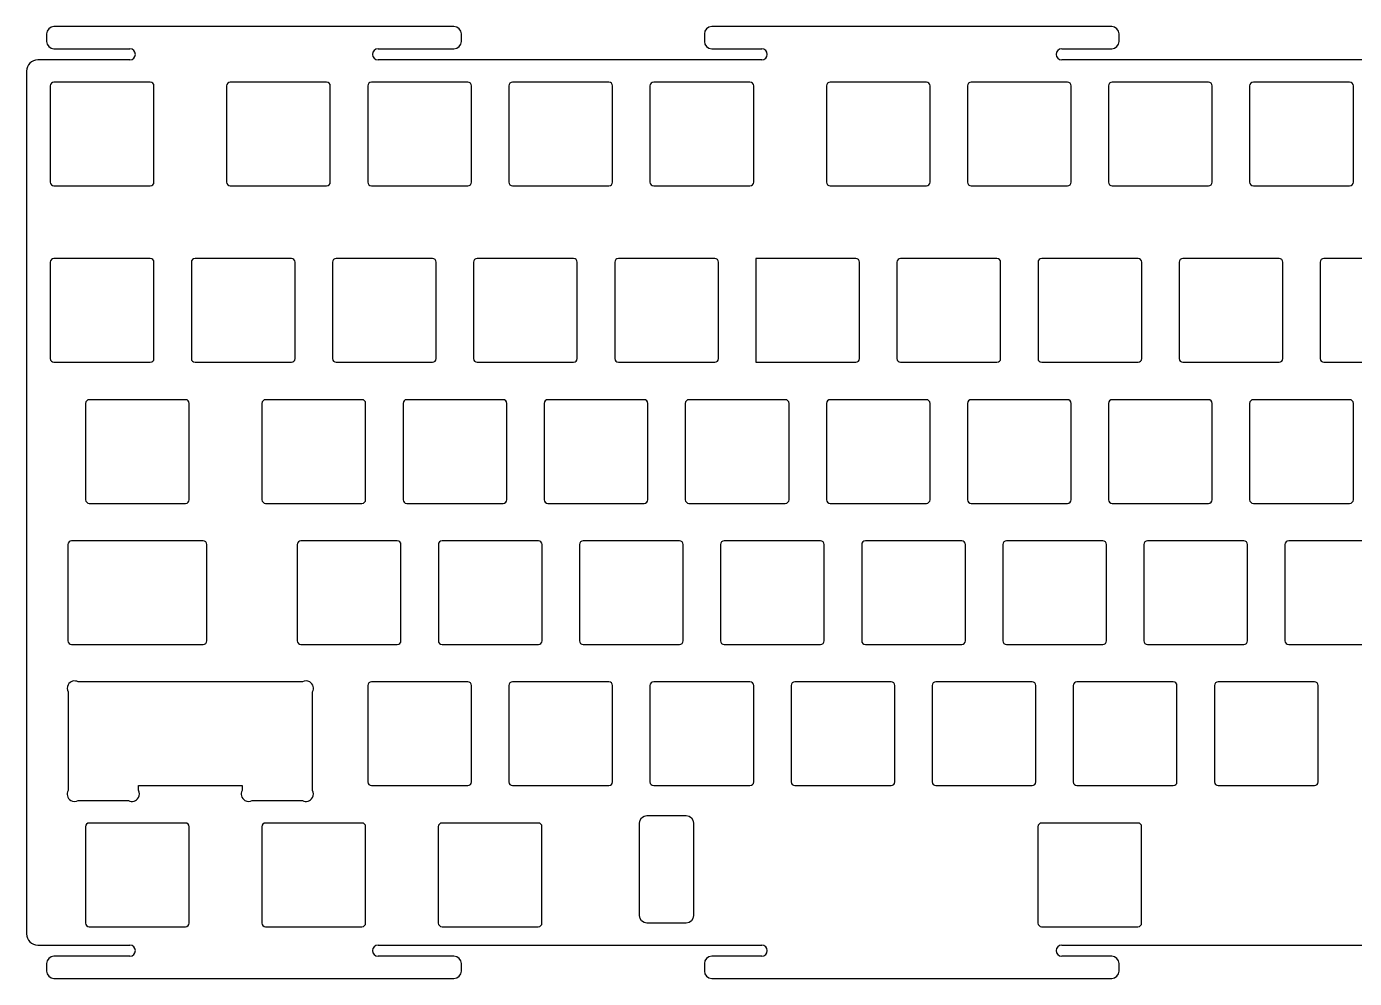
# Model space of a CAD drawing. Extents: x 785 to 1135, y 476 to 605.
# Drawn here: x 785.5 to 964.8, y 476.2 to 604.8 of the extents above; entities that cross this region are included whole.
import ezdxf

# ---------------------------------------------------------------- set-up
doc = ezdxf.new("R2010")
doc.units = 0
doc.header["$MEASUREMENT"] = 0
doc.layers.get('0').update_dxf_attribs({"lineweight": 0})

msp = doc.modelspace()

# ---------------------------------------------------------------- linework, layer by layer
at = {"color": 7, "lineweight": 25, "true_color": 0xffffff}
for p, q in [((843.19, 604.75), (789.19, 604.75)), ((932, 604.75), (878, 604.75)), ((788.19, 603.75), (788.19, 602.75)), ((844.19, 602.75), (844.19, 603.75)), ((877, 603.75), (877, 602.75)), ((933, 602.75), (933, 603.75)), ((789.19, 601.75), (799.44, 601.75)), ((832.94, 601.75), (843.19, 601.75)), ((878, 601.75), (884.75, 601.75)), ((925.25, 601.75), (932, 601.75)), ((799.44, 600.25), (786.99, 600.25)), ((884.75, 600.25), (832.94, 600.25)), ((994.75, 600.25), (925.25, 600.25)), ((785.49, 598.75), (785.49, 482.25)), ((786.99, 480.75), (799.44, 480.75)), ((832.94, 480.75), (884.75, 480.75)), ((925.25, 480.75), (994.75, 480.75)), ((799.44, 479.25), (789.19, 479.25)), ((843.19, 479.25), (832.94, 479.25)), ((884.75, 479.25), (878, 479.25)), ((932, 479.25), (925.25, 479.25)), ((788.19, 478.25), (788.19, 477.25)), ((844.19, 477.25), (844.19, 478.25)), ((877, 478.25), (877, 477.25)), ((933, 477.25), (933, 478.25)), ((789.19, 476.25), (843.19, 476.25)), ((878, 476.25), (932, 476.25))]:
    msp.add_line(p, q, dxfattribs=at)
for points in [[(789.19, 604.75), (788.64, 604.75), (788.19, 604.3), (788.19, 603.75)], [(844.19, 603.75), (844.19, 604.3), (843.74, 604.75), (843.19, 604.75)], [(878, 604.75), (877.45, 604.75), (877, 604.3), (877, 603.75)], [(933, 603.75), (933, 604.3), (932.55, 604.75), (932, 604.75)], [(788.19, 602.75), (788.19, 602.2), (788.64, 601.75), (789.19, 601.75)], [(843.19, 601.75), (843.74, 601.75), (844.19, 602.2), (844.19, 602.75)], [(877, 602.75), (877, 602.2), (877.45, 601.75), (878, 601.75)], [(932, 601.75), (932.55, 601.75), (933, 602.2), (933, 602.75)], [(786.99, 600.25), (786.16, 600.25), (785.49, 599.58), (785.49, 598.75)], [(785.49, 482.25), (785.49, 481.42), (786.16, 480.75), (786.99, 480.75)], [(789.19, 479.25), (788.64, 479.25), (788.19, 478.8), (788.19, 478.25)], [(844.19, 478.25), (844.19, 478.8), (843.74, 479.25), (843.19, 479.25)], [(878, 479.25), (877.45, 479.25), (877, 478.8), (877, 478.25)], [(933, 478.25), (933, 478.8), (932.55, 479.25), (932, 479.25)], [(788.19, 477.25), (788.19, 476.7), (788.64, 476.25), (789.19, 476.25)], [(843.19, 476.25), (843.74, 476.25), (844.19, 476.7), (844.19, 477.25)], [(877, 477.25), (877, 476.7), (877.45, 476.25), (878, 476.25)], [(932, 476.25), (932.55, 476.25), (933, 476.7), (933, 477.25)]]:
    msp.add_open_spline(points, degree=3, dxfattribs=at)
for points, knots in [([(799.44, 600.25), (799.85, 600.25), (800.19, 600.59), (800.19, 601), (800.19, 601.41), (799.85, 601.75), (799.44, 601.75)], [0, 0, 0, 0, 1, 1, 1, 2, 2, 2, 2]), ([(832.94, 601.75), (832.53, 601.75), (832.19, 601.41), (832.19, 601), (832.19, 600.59), (832.53, 600.25), (832.94, 600.25)], [0, 0, 0, 0, 1, 1, 1, 2, 2, 2, 2]), ([(884.75, 600.25), (885.16, 600.25), (885.5, 600.59), (885.5, 601), (885.5, 601.41), (885.16, 601.75), (884.75, 601.75)], [0, 0, 0, 0, 1, 1, 1, 2, 2, 2, 2]), ([(925.25, 601.75), (924.84, 601.75), (924.5, 601.41), (924.5, 601), (924.5, 600.59), (924.84, 600.25), (925.25, 600.25)], [0, 0, 0, 0, 1, 1, 1, 2, 2, 2, 2]), ([(788.69, 596.75), (788.69, 597.03), (788.91, 597.25), (789.19, 597.25), (789.19, 597.25), (802.19, 597.25), (802.19, 597.25), (802.47, 597.25), (802.69, 597.03), (802.69, 596.75), (802.69, 596.75), (802.69, 583.75), (802.69, 583.75), (802.69, 583.47), (802.47, 583.25), (802.19, 583.25), (802.19, 583.25), (789.19, 583.25), (789.19, 583.25), (788.91, 583.25), (788.69, 583.47), (788.69, 583.75), (788.69, 583.75), (788.69, 596.75), (788.69, 596.75)], [0, 0, 0, 0, 1, 1, 1, 2, 2, 2, 3, 3, 3, 4, 4, 4, 5, 5, 5, 6, 6, 6, 7, 7, 7, 8, 8, 8, 8]), ([(826, 583.25), (826, 583.25), (813, 583.25), (813, 583.25), (812.73, 583.25), (812.5, 583.47), (812.5, 583.75), (812.5, 583.75), (812.5, 596.75), (812.5, 596.75), (812.5, 597.03), (812.73, 597.25), (813, 597.25), (813, 597.25), (826, 597.25), (826, 597.25), (826.28, 597.25), (826.5, 597.03), (826.5, 596.75), (826.5, 596.75), (826.5, 583.75), (826.5, 583.75), (826.5, 583.47), (826.28, 583.25), (826, 583.25)], [0, 0, 0, 0, 1, 1, 1, 2, 2, 2, 3, 3, 3, 4, 4, 4, 5, 5, 5, 6, 6, 6, 7, 7, 7, 8, 8, 8, 8]), ([(845.55, 583.75), (845.55, 583.47), (845.33, 583.25), (845.05, 583.25), (845.05, 583.25), (832.05, 583.25), (832.05, 583.25), (831.78, 583.25), (831.55, 583.47), (831.55, 583.75), (831.55, 583.75), (831.55, 596.75), (831.55, 596.75), (831.55, 597.03), (831.78, 597.25), (832.05, 597.25), (832.05, 597.25), (845.05, 597.25), (845.05, 597.25), (845.33, 597.25), (845.55, 597.03), (845.55, 596.75), (845.55, 596.75), (845.55, 583.75), (845.55, 583.75)], [0, 0, 0, 0, 1, 1, 1, 2, 2, 2, 3, 3, 3, 4, 4, 4, 5, 5, 5, 6, 6, 6, 7, 7, 7, 8, 8, 8, 8]), ([(864.11, 597.25), (864.39, 597.25), (864.61, 597.03), (864.61, 596.75), (864.61, 596.75), (864.61, 583.75), (864.61, 583.75), (864.61, 583.47), (864.39, 583.25), (864.11, 583.25), (864.11, 583.25), (851.11, 583.25), (851.11, 583.25), (850.84, 583.25), (850.61, 583.47), (850.61, 583.75), (850.61, 583.75), (850.61, 596.75), (850.61, 596.75), (850.61, 597.03), (850.84, 597.25), (851.11, 597.25), (851.11, 597.25), (864.11, 597.25), (864.11, 597.25)], [0, 0, 0, 0, 1, 1, 1, 2, 2, 2, 3, 3, 3, 4, 4, 4, 5, 5, 5, 6, 6, 6, 7, 7, 7, 8, 8, 8, 8]), ([(869.66, 596.75), (869.66, 597.03), (869.89, 597.25), (870.16, 597.25), (870.16, 597.25), (883.16, 597.25), (883.16, 597.25), (883.44, 597.25), (883.66, 597.03), (883.66, 596.75), (883.66, 596.75), (883.66, 583.75), (883.66, 583.75), (883.66, 583.47), (883.44, 583.25), (883.16, 583.25), (883.16, 583.25), (870.16, 583.25), (870.16, 583.25), (869.89, 583.25), (869.66, 583.47), (869.66, 583.75), (869.66, 583.75), (869.66, 596.75), (869.66, 596.75)], [0, 0, 0, 0, 1, 1, 1, 2, 2, 2, 3, 3, 3, 4, 4, 4, 5, 5, 5, 6, 6, 6, 7, 7, 7, 8, 8, 8, 8]), ([(907.47, 583.75), (907.47, 583.47), (907.25, 583.25), (906.97, 583.25), (906.97, 583.25), (893.98, 583.25), (893.98, 583.25), (893.7, 583.25), (893.48, 583.47), (893.48, 583.75), (893.48, 583.75), (893.48, 596.75), (893.48, 596.75), (893.48, 597.03), (893.7, 597.25), (893.98, 597.25), (893.98, 597.25), (906.97, 597.25), (906.97, 597.25), (907.25, 597.25), (907.47, 597.03), (907.47, 596.75), (907.47, 596.75), (907.47, 583.75), (907.47, 583.75)], [0, 0, 0, 0, 1, 1, 1, 2, 2, 2, 3, 3, 3, 4, 4, 4, 5, 5, 5, 6, 6, 6, 7, 7, 7, 8, 8, 8, 8]), ([(926.02, 583.25), (926.02, 583.25), (913.02, 583.25), (913.02, 583.25), (912.75, 583.25), (912.52, 583.47), (912.52, 583.75), (912.52, 583.75), (912.52, 596.75), (912.52, 596.75), (912.52, 597.03), (912.75, 597.25), (913.02, 597.25), (913.02, 597.25), (926.02, 597.25), (926.02, 597.25), (926.3, 597.25), (926.52, 597.03), (926.52, 596.75), (926.52, 596.75), (926.52, 583.75), (926.52, 583.75), (926.52, 583.47), (926.3, 583.25), (926.02, 583.25)], [0, 0, 0, 0, 1, 1, 1, 2, 2, 2, 3, 3, 3, 4, 4, 4, 5, 5, 5, 6, 6, 6, 7, 7, 7, 8, 8, 8, 8]), ([(932.07, 583.25), (931.8, 583.25), (931.57, 583.47), (931.57, 583.75), (931.57, 583.75), (931.57, 596.75), (931.57, 596.75), (931.57, 597.03), (931.8, 597.25), (932.07, 597.25), (932.07, 597.25), (945.07, 597.25), (945.07, 597.25), (945.35, 597.25), (945.57, 597.03), (945.57, 596.75), (945.57, 596.75), (945.57, 583.75), (945.57, 583.75), (945.57, 583.47), (945.35, 583.25), (945.07, 583.25), (945.07, 583.25), (932.07, 583.25), (932.07, 583.25)], [0, 0, 0, 0, 1, 1, 1, 2, 2, 2, 3, 3, 3, 4, 4, 4, 5, 5, 5, 6, 6, 6, 7, 7, 7, 8, 8, 8, 8]), ([(964.62, 583.75), (964.62, 583.47), (964.4, 583.25), (964.12, 583.25), (964.12, 583.25), (951.12, 583.25), (951.12, 583.25), (950.85, 583.25), (950.62, 583.47), (950.62, 583.75), (950.62, 583.75), (950.62, 596.75), (950.62, 596.75), (950.62, 597.03), (950.85, 597.25), (951.12, 597.25), (951.12, 597.25), (964.12, 597.25), (964.12, 597.25), (964.4, 597.25), (964.62, 597.03), (964.62, 596.75), (964.62, 596.75), (964.62, 583.75), (964.62, 583.75)], [0, 0, 0, 0, 1, 1, 1, 2, 2, 2, 3, 3, 3, 4, 4, 4, 5, 5, 5, 6, 6, 6, 7, 7, 7, 8, 8, 8, 8]), ([(802.19, 573.43), (802.47, 573.43), (802.69, 573.21), (802.69, 572.93), (802.69, 572.93), (802.69, 559.93), (802.69, 559.93), (802.69, 559.65), (802.47, 559.43), (802.19, 559.43), (802.19, 559.43), (789.19, 559.43), (789.19, 559.43), (788.91, 559.43), (788.69, 559.65), (788.69, 559.93), (788.69, 559.93), (788.69, 572.93), (788.69, 572.93), (788.69, 573.21), (788.91, 573.43), (789.19, 573.43), (789.19, 573.43), (802.19, 573.43), (802.19, 573.43)], [0, 0, 0, 0, 1, 1, 1, 2, 2, 2, 3, 3, 3, 4, 4, 4, 5, 5, 5, 6, 6, 6, 7, 7, 7, 8, 8, 8, 8]), ([(821.24, 559.43), (821.24, 559.43), (808.24, 559.43), (808.24, 559.43), (807.96, 559.43), (807.74, 559.65), (807.74, 559.93), (807.74, 559.93), (807.74, 572.93), (807.74, 572.93), (807.74, 573.21), (807.96, 573.43), (808.24, 573.43), (808.24, 573.43), (821.24, 573.43), (821.24, 573.43), (821.52, 573.43), (821.74, 573.21), (821.74, 572.93), (821.74, 572.93), (821.74, 559.93), (821.74, 559.93), (821.74, 559.65), (821.52, 559.43), (821.24, 559.43)], [0, 0, 0, 0, 1, 1, 1, 2, 2, 2, 3, 3, 3, 4, 4, 4, 5, 5, 5, 6, 6, 6, 7, 7, 7, 8, 8, 8, 8]), ([(827.29, 573.43), (827.29, 573.43), (840.29, 573.43), (840.29, 573.43), (840.57, 573.43), (840.79, 573.21), (840.79, 572.93), (840.79, 572.93), (840.79, 559.93), (840.79, 559.93), (840.79, 559.65), (840.57, 559.43), (840.29, 559.43), (840.29, 559.43), (827.29, 559.43), (827.29, 559.43), (827.01, 559.43), (826.79, 559.65), (826.79, 559.93), (826.79, 559.93), (826.79, 572.93), (826.79, 572.93), (826.79, 573.21), (827.01, 573.43), (827.29, 573.43)], [0, 0, 0, 0, 1, 1, 1, 2, 2, 2, 3, 3, 3, 4, 4, 4, 5, 5, 5, 6, 6, 6, 7, 7, 7, 8, 8, 8, 8]), ([(859.34, 559.43), (859.34, 559.43), (846.34, 559.43), (846.34, 559.43), (846.06, 559.43), (845.84, 559.65), (845.84, 559.93), (845.84, 559.93), (845.84, 572.93), (845.84, 572.93), (845.84, 573.21), (846.06, 573.43), (846.34, 573.43), (846.34, 573.43), (859.34, 573.43), (859.34, 573.43), (859.62, 573.43), (859.84, 573.21), (859.84, 572.93), (859.84, 572.93), (859.84, 559.93), (859.84, 559.93), (859.84, 559.65), (859.62, 559.43), (859.34, 559.43)], [0, 0, 0, 0, 1, 1, 1, 2, 2, 2, 3, 3, 3, 4, 4, 4, 5, 5, 5, 6, 6, 6, 7, 7, 7, 8, 8, 8, 8]), ([(865.4, 573.43), (865.4, 573.43), (878.4, 573.43), (878.4, 573.43), (878.68, 573.43), (878.9, 573.21), (878.9, 572.93), (878.9, 572.93), (878.9, 559.93), (878.9, 559.93), (878.9, 559.65), (878.68, 559.43), (878.4, 559.43), (878.4, 559.43), (865.4, 559.43), (865.4, 559.43), (865.12, 559.43), (864.9, 559.65), (864.9, 559.93), (864.9, 559.93), (864.9, 572.93), (864.9, 572.93), (864.9, 573.21), (865.12, 573.43), (865.4, 573.43)], [0, 0, 0, 0, 1, 1, 1, 2, 2, 2, 3, 3, 3, 4, 4, 4, 5, 5, 5, 6, 6, 6, 7, 7, 7, 8, 8, 8, 8]), ([(883.95, 573.43), (883.95, 573.43), (897.45, 573.43), (897.45, 573.43), (897.73, 573.43), (897.95, 573.21), (897.95, 572.93), (897.95, 572.93), (897.95, 559.93), (897.95, 559.93), (897.95, 559.65), (897.73, 559.43), (897.45, 559.43), (897.45, 559.43), (883.95, 559.43), (883.95, 559.43), (883.95, 559.43), (883.95, 573.43), (883.95, 573.43)], [0, 0, 0, 0, 1, 1, 1, 2, 2, 2, 3, 3, 3, 4, 4, 4, 5, 5, 5, 6, 6, 6, 6]), ([(903, 559.93), (903, 559.93), (903, 572.93), (903, 572.93), (903, 573.21), (903.22, 573.43), (903.5, 573.43), (903.5, 573.43), (916.5, 573.43), (916.5, 573.43), (916.78, 573.43), (917, 573.21), (917, 572.93), (917, 572.93), (917, 559.93), (917, 559.93), (917, 559.65), (916.78, 559.43), (916.5, 559.43), (916.5, 559.43), (903.5, 559.43), (903.5, 559.43), (903.22, 559.43), (903, 559.65), (903, 559.93)], [0, 0, 0, 0, 1, 1, 1, 2, 2, 2, 3, 3, 3, 4, 4, 4, 5, 5, 5, 6, 6, 6, 7, 7, 7, 8, 8, 8, 8]), ([(935.55, 559.43), (935.55, 559.43), (922.55, 559.43), (922.55, 559.43), (922.27, 559.43), (922.05, 559.65), (922.05, 559.93), (922.05, 559.93), (922.05, 572.93), (922.05, 572.93), (922.05, 573.21), (922.27, 573.43), (922.55, 573.43), (922.55, 573.43), (935.55, 573.43), (935.55, 573.43), (935.83, 573.43), (936.05, 573.21), (936.05, 572.93), (936.05, 572.93), (936.05, 559.93), (936.05, 559.93), (936.05, 559.65), (935.83, 559.43), (935.55, 559.43)], [0, 0, 0, 0, 1, 1, 1, 2, 2, 2, 3, 3, 3, 4, 4, 4, 5, 5, 5, 6, 6, 6, 7, 7, 7, 8, 8, 8, 8]), ([(941.1, 572.93), (941.1, 573.21), (941.32, 573.43), (941.6, 573.43), (941.6, 573.43), (954.6, 573.43), (954.6, 573.43), (954.88, 573.43), (955.1, 573.21), (955.1, 572.93), (955.1, 572.93), (955.1, 559.93), (955.1, 559.93), (955.1, 559.65), (954.88, 559.43), (954.6, 559.43), (954.6, 559.43), (941.6, 559.43), (941.6, 559.43), (941.32, 559.43), (941.1, 559.65), (941.1, 559.93), (941.1, 559.93), (941.1, 572.93), (941.1, 572.93)], [0, 0, 0, 0, 1, 1, 1, 2, 2, 2, 3, 3, 3, 4, 4, 4, 5, 5, 5, 6, 6, 6, 7, 7, 7, 8, 8, 8, 8]), ([(973.65, 573.43), (973.93, 573.43), (974.15, 573.21), (974.15, 572.93), (974.15, 572.93), (974.15, 559.93), (974.15, 559.93), (974.15, 559.65), (973.93, 559.43), (973.65, 559.43), (973.65, 559.43), (960.65, 559.43), (960.65, 559.43), (960.37, 559.43), (960.15, 559.65), (960.15, 559.93), (960.15, 559.93), (960.15, 572.93), (960.15, 572.93), (960.15, 573.21), (960.37, 573.43), (960.65, 573.43), (960.65, 573.43), (973.65, 573.43), (973.65, 573.43)], [0, 0, 0, 0, 1, 1, 1, 2, 2, 2, 3, 3, 3, 4, 4, 4, 5, 5, 5, 6, 6, 6, 7, 7, 7, 8, 8, 8, 8]), ([(793.46, 540.88), (793.46, 540.88), (793.46, 553.88), (793.46, 553.88), (793.46, 554.16), (793.69, 554.38), (793.96, 554.38), (793.96, 554.38), (806.96, 554.38), (806.96, 554.38), (807.24, 554.38), (807.46, 554.16), (807.46, 553.88), (807.46, 553.88), (807.46, 540.88), (807.46, 540.88), (807.46, 540.6), (807.24, 540.38), (806.96, 540.38), (806.96, 540.38), (793.96, 540.38), (793.96, 540.38), (793.69, 540.38), (793.46, 540.6), (793.46, 540.88)], [0, 0, 0, 0, 1, 1, 1, 2, 2, 2, 3, 3, 3, 4, 4, 4, 5, 5, 5, 6, 6, 6, 7, 7, 7, 8, 8, 8, 8]), ([(830.77, 540.38), (830.77, 540.38), (817.77, 540.38), (817.77, 540.38), (817.5, 540.38), (817.27, 540.6), (817.27, 540.88), (817.27, 540.88), (817.27, 553.88), (817.27, 553.88), (817.27, 554.16), (817.5, 554.38), (817.77, 554.38), (817.77, 554.38), (830.77, 554.38), (830.77, 554.38), (831.05, 554.38), (831.27, 554.16), (831.27, 553.88), (831.27, 553.88), (831.27, 540.88), (831.27, 540.88), (831.27, 540.6), (831.05, 540.38), (830.77, 540.38)], [0, 0, 0, 0, 1, 1, 1, 2, 2, 2, 3, 3, 3, 4, 4, 4, 5, 5, 5, 6, 6, 6, 7, 7, 7, 8, 8, 8, 8]), ([(836.32, 553.88), (836.32, 554.16), (836.55, 554.38), (836.82, 554.38), (836.82, 554.38), (849.83, 554.38), (849.83, 554.38), (850.1, 554.38), (850.33, 554.16), (850.33, 553.88), (850.33, 553.88), (850.33, 540.88), (850.33, 540.88), (850.33, 540.6), (850.1, 540.38), (849.83, 540.38), (849.83, 540.38), (836.82, 540.38), (836.82, 540.38), (836.55, 540.38), (836.32, 540.6), (836.32, 540.88), (836.32, 540.88), (836.32, 553.88), (836.32, 553.88)], [0, 0, 0, 0, 1, 1, 1, 2, 2, 2, 3, 3, 3, 4, 4, 4, 5, 5, 5, 6, 6, 6, 7, 7, 7, 8, 8, 8, 8]), ([(868.88, 554.38), (869.15, 554.38), (869.38, 554.16), (869.38, 553.88), (869.38, 553.88), (869.38, 540.88), (869.38, 540.88), (869.38, 540.6), (869.15, 540.38), (868.88, 540.38), (868.88, 540.38), (855.88, 540.38), (855.88, 540.38), (855.6, 540.38), (855.38, 540.6), (855.38, 540.88), (855.38, 540.88), (855.38, 553.88), (855.38, 553.88), (855.38, 554.16), (855.6, 554.38), (855.88, 554.38), (855.88, 554.38), (868.88, 554.38), (868.88, 554.38)], [0, 0, 0, 0, 1, 1, 1, 2, 2, 2, 3, 3, 3, 4, 4, 4, 5, 5, 5, 6, 6, 6, 7, 7, 7, 8, 8, 8, 8]), ([(887.93, 540.38), (887.93, 540.38), (874.92, 540.38), (874.92, 540.38), (874.65, 540.38), (874.42, 540.6), (874.42, 540.88), (874.42, 540.88), (874.42, 553.88), (874.42, 553.88), (874.42, 554.16), (874.65, 554.38), (874.92, 554.38), (874.92, 554.38), (887.93, 554.38), (887.93, 554.38), (888.2, 554.38), (888.43, 554.16), (888.43, 553.88), (888.43, 553.88), (888.43, 540.88), (888.43, 540.88), (888.43, 540.6), (888.2, 540.38), (887.93, 540.38)], [0, 0, 0, 0, 1, 1, 1, 2, 2, 2, 3, 3, 3, 4, 4, 4, 5, 5, 5, 6, 6, 6, 7, 7, 7, 8, 8, 8, 8]), ([(907.47, 553.88), (907.47, 553.88), (907.47, 540.88), (907.47, 540.88), (907.47, 540.6), (907.25, 540.38), (906.97, 540.38), (906.97, 540.38), (893.98, 540.38), (893.98, 540.38), (893.7, 540.38), (893.48, 540.6), (893.48, 540.88), (893.48, 540.88), (893.48, 553.88), (893.48, 553.88), (893.48, 554.16), (893.7, 554.38), (893.98, 554.38), (893.98, 554.38), (906.97, 554.38), (906.97, 554.38), (907.25, 554.38), (907.47, 554.16), (907.47, 553.88)], [0, 0, 0, 0, 1, 1, 1, 2, 2, 2, 3, 3, 3, 4, 4, 4, 5, 5, 5, 6, 6, 6, 7, 7, 7, 8, 8, 8, 8]), ([(912.52, 553.88), (912.52, 554.16), (912.75, 554.38), (913.02, 554.38), (913.02, 554.38), (926.02, 554.38), (926.02, 554.38), (926.3, 554.38), (926.52, 554.16), (926.52, 553.88), (926.52, 553.88), (926.52, 540.88), (926.52, 540.88), (926.52, 540.6), (926.3, 540.38), (926.02, 540.38), (926.02, 540.38), (913.02, 540.38), (913.02, 540.38), (912.75, 540.38), (912.52, 540.6), (912.52, 540.88), (912.52, 540.88), (912.52, 553.88), (912.52, 553.88)], [0, 0, 0, 0, 1, 1, 1, 2, 2, 2, 3, 3, 3, 4, 4, 4, 5, 5, 5, 6, 6, 6, 7, 7, 7, 8, 8, 8, 8]), ([(945.57, 553.88), (945.57, 553.88), (945.57, 540.88), (945.57, 540.88), (945.57, 540.6), (945.35, 540.38), (945.07, 540.38), (945.07, 540.38), (932.07, 540.38), (932.07, 540.38), (931.8, 540.38), (931.57, 540.6), (931.57, 540.88), (931.57, 540.88), (931.57, 553.88), (931.57, 553.88), (931.57, 554.16), (931.8, 554.38), (932.07, 554.38), (932.07, 554.38), (945.07, 554.38), (945.07, 554.38), (945.35, 554.38), (945.57, 554.16), (945.57, 553.88)], [0, 0, 0, 0, 1, 1, 1, 2, 2, 2, 3, 3, 3, 4, 4, 4, 5, 5, 5, 6, 6, 6, 7, 7, 7, 8, 8, 8, 8]), ([(951.12, 554.38), (951.12, 554.38), (964.12, 554.38), (964.12, 554.38), (964.4, 554.38), (964.62, 554.16), (964.62, 553.88), (964.62, 553.88), (964.62, 540.88), (964.62, 540.88), (964.62, 540.6), (964.4, 540.38), (964.12, 540.38), (964.12, 540.38), (951.12, 540.38), (951.12, 540.38), (950.85, 540.38), (950.62, 540.6), (950.62, 540.88), (950.62, 540.88), (950.62, 553.88), (950.62, 553.88), (950.62, 554.16), (950.85, 554.38), (951.12, 554.38)], [0, 0, 0, 0, 1, 1, 1, 2, 2, 2, 3, 3, 3, 4, 4, 4, 5, 5, 5, 6, 6, 6, 7, 7, 7, 8, 8, 8, 8]), ([(809.34, 535.33), (809.62, 535.33), (809.84, 535.11), (809.84, 534.83), (809.84, 534.83), (809.84, 521.83), (809.84, 521.83), (809.84, 521.55), (809.62, 521.33), (809.34, 521.33), (809.34, 521.33), (791.58, 521.33), (791.58, 521.33), (791.31, 521.33), (791.08, 521.55), (791.08, 521.83), (791.08, 521.83), (791.08, 534.83), (791.08, 534.83), (791.08, 535.11), (791.31, 535.33), (791.58, 535.33), (791.58, 535.33), (809.34, 535.33), (809.34, 535.33)], [0, 0, 0, 0, 1, 1, 1, 2, 2, 2, 3, 3, 3, 4, 4, 4, 5, 5, 5, 6, 6, 6, 7, 7, 7, 8, 8, 8, 8]), ([(836.04, 521.83), (836.04, 521.55), (835.81, 521.33), (835.54, 521.33), (835.54, 521.33), (822.54, 521.33), (822.54, 521.33), (822.26, 521.33), (822.04, 521.55), (822.04, 521.83), (822.04, 521.83), (822.04, 534.83), (822.04, 534.83), (822.04, 535.11), (822.26, 535.33), (822.54, 535.33), (822.54, 535.33), (835.54, 535.33), (835.54, 535.33), (835.81, 535.33), (836.04, 535.11), (836.04, 534.83), (836.04, 534.83), (836.04, 521.83), (836.04, 521.83)], [0, 0, 0, 0, 1, 1, 1, 2, 2, 2, 3, 3, 3, 4, 4, 4, 5, 5, 5, 6, 6, 6, 7, 7, 7, 8, 8, 8, 8]), ([(854.59, 521.33), (854.59, 521.33), (841.59, 521.33), (841.59, 521.33), (841.31, 521.33), (841.09, 521.55), (841.09, 521.83), (841.09, 521.83), (841.09, 534.83), (841.09, 534.83), (841.09, 535.11), (841.31, 535.33), (841.59, 535.33), (841.59, 535.33), (854.59, 535.33), (854.59, 535.33), (854.86, 535.33), (855.09, 535.11), (855.09, 534.83), (855.09, 534.83), (855.09, 521.83), (855.09, 521.83), (855.09, 521.55), (854.86, 521.33), (854.59, 521.33)], [0, 0, 0, 0, 1, 1, 1, 2, 2, 2, 3, 3, 3, 4, 4, 4, 5, 5, 5, 6, 6, 6, 7, 7, 7, 8, 8, 8, 8]), ([(873.64, 521.33), (873.64, 521.33), (860.64, 521.33), (860.64, 521.33), (860.36, 521.33), (860.14, 521.55), (860.14, 521.83), (860.14, 521.83), (860.14, 534.83), (860.14, 534.83), (860.14, 535.11), (860.36, 535.33), (860.64, 535.33), (860.64, 535.33), (873.64, 535.33), (873.64, 535.33), (873.91, 535.33), (874.14, 535.11), (874.14, 534.83), (874.14, 534.83), (874.14, 521.83), (874.14, 521.83), (874.14, 521.55), (873.91, 521.33), (873.64, 521.33)], [0, 0, 0, 0, 1, 1, 1, 2, 2, 2, 3, 3, 3, 4, 4, 4, 5, 5, 5, 6, 6, 6, 7, 7, 7, 8, 8, 8, 8]), ([(879.19, 521.83), (879.19, 521.83), (879.19, 534.83), (879.19, 534.83), (879.19, 535.11), (879.41, 535.33), (879.69, 535.33), (879.69, 535.33), (892.69, 535.33), (892.69, 535.33), (892.96, 535.33), (893.19, 535.11), (893.19, 534.83), (893.19, 534.83), (893.19, 521.83), (893.19, 521.83), (893.19, 521.55), (892.96, 521.33), (892.69, 521.33), (892.69, 521.33), (879.69, 521.33), (879.69, 521.33), (879.41, 521.33), (879.19, 521.55), (879.19, 521.83)], [0, 0, 0, 0, 1, 1, 1, 2, 2, 2, 3, 3, 3, 4, 4, 4, 5, 5, 5, 6, 6, 6, 7, 7, 7, 8, 8, 8, 8]), ([(911.74, 535.33), (912.01, 535.33), (912.24, 535.11), (912.24, 534.83), (912.24, 534.83), (912.24, 521.83), (912.24, 521.83), (912.24, 521.55), (912.01, 521.33), (911.74, 521.33), (911.74, 521.33), (898.74, 521.33), (898.74, 521.33), (898.46, 521.33), (898.24, 521.55), (898.24, 521.83), (898.24, 521.83), (898.24, 534.83), (898.24, 534.83), (898.24, 535.11), (898.46, 535.33), (898.74, 535.33), (898.74, 535.33), (911.74, 535.33), (911.74, 535.33)], [0, 0, 0, 0, 1, 1, 1, 2, 2, 2, 3, 3, 3, 4, 4, 4, 5, 5, 5, 6, 6, 6, 7, 7, 7, 8, 8, 8, 8]), ([(931.29, 521.83), (931.29, 521.55), (931.06, 521.33), (930.79, 521.33), (930.79, 521.33), (917.79, 521.33), (917.79, 521.33), (917.51, 521.33), (917.29, 521.55), (917.29, 521.83), (917.29, 521.83), (917.29, 534.83), (917.29, 534.83), (917.29, 535.11), (917.51, 535.33), (917.79, 535.33), (917.79, 535.33), (930.79, 535.33), (930.79, 535.33), (931.06, 535.33), (931.29, 535.11), (931.29, 534.83), (931.29, 534.83), (931.29, 521.83), (931.29, 521.83)], [0, 0, 0, 0, 1, 1, 1, 2, 2, 2, 3, 3, 3, 4, 4, 4, 5, 5, 5, 6, 6, 6, 7, 7, 7, 8, 8, 8, 8]), ([(950.34, 534.83), (950.34, 534.83), (950.34, 521.83), (950.34, 521.83), (950.34, 521.55), (950.11, 521.33), (949.84, 521.33), (949.84, 521.33), (936.84, 521.33), (936.84, 521.33), (936.56, 521.33), (936.34, 521.55), (936.34, 521.83), (936.34, 521.83), (936.34, 534.83), (936.34, 534.83), (936.34, 535.11), (936.56, 535.33), (936.84, 535.33), (936.84, 535.33), (949.84, 535.33), (949.84, 535.33), (950.11, 535.33), (950.34, 535.11), (950.34, 534.83)], [0, 0, 0, 0, 1, 1, 1, 2, 2, 2, 3, 3, 3, 4, 4, 4, 5, 5, 5, 6, 6, 6, 7, 7, 7, 8, 8, 8, 8]), ([(969.39, 521.83), (969.39, 521.55), (969.16, 521.33), (968.89, 521.33), (968.89, 521.33), (955.89, 521.33), (955.89, 521.33), (955.61, 521.33), (955.39, 521.55), (955.39, 521.83), (955.39, 521.83), (955.39, 534.83), (955.39, 534.83), (955.39, 535.11), (955.61, 535.33), (955.89, 535.33), (955.89, 535.33), (968.89, 535.33), (968.89, 535.33), (969.16, 535.33), (969.39, 535.11), (969.39, 534.83), (969.39, 534.83), (969.39, 521.83), (969.39, 521.83)], [0, 0, 0, 0, 1, 1, 1, 2, 2, 2, 3, 3, 3, 4, 4, 4, 5, 5, 5, 6, 6, 6, 7, 7, 7, 8, 8, 8, 8]), ([(822.73, 500.28), (822.73, 500.28), (815.96, 500.28), (815.96, 500.28), (815.65, 500.11), (815.28, 500.11), (814.97, 500.28), (814.49, 500.55), (814.32, 501.16), (814.6, 501.64), (814.6, 501.64), (814.6, 502.28), (814.6, 502.28), (814.6, 502.28), (800.6, 502.28), (800.6, 502.28), (800.6, 502.28), (800.6, 501.65), (800.6, 501.65), (800.77, 501.34), (800.77, 500.97), (800.6, 500.66), (800.33, 500.18), (799.72, 500.01), (799.24, 500.28), (799.24, 500.28), (792.46, 500.28), (792.46, 500.28), (792.15, 500.11), (791.78, 500.11), (791.47, 500.28), (790.99, 500.55), (790.82, 501.16), (791.1, 501.64), (791.1, 501.64), (791.1, 514.92), (791.1, 514.92), (790.92, 515.22), (790.92, 515.6), (791.1, 515.9), (791.37, 516.38), (791.98, 516.55), (792.46, 516.28), (792.46, 516.28), (822.73, 516.28), (822.73, 516.28), (823.04, 516.45), (823.41, 516.45), (823.72, 516.28), (824.2, 516.01), (824.37, 515.4), (824.1, 514.92), (824.1, 514.92), (824.1, 501.64), (824.1, 501.64), (824.27, 501.34), (824.27, 500.96), (824.1, 500.66), (823.82, 500.18), (823.21, 500.01), (822.73, 500.28)], [0, 0, 0, 0, 1, 1, 1, 2, 2, 2, 3, 3, 3, 4, 4, 4, 5, 5, 5, 6, 6, 6, 7, 7, 7, 8, 8, 8, 9, 9, 9, 10, 10, 10, 11, 11, 11, 12, 12, 12, 13, 13, 13, 14, 14, 14, 15, 15, 15, 16, 16, 16, 17, 17, 17, 18, 18, 18, 19, 19, 19, 20, 20, 20, 20]), ([(832.06, 502.28), (831.79, 502.28), (831.56, 502.5), (831.56, 502.78), (831.56, 502.78), (831.56, 515.78), (831.56, 515.78), (831.56, 516.06), (831.79, 516.28), (832.06, 516.28), (832.06, 516.28), (845.06, 516.28), (845.06, 516.28), (845.34, 516.28), (845.56, 516.06), (845.56, 515.78), (845.56, 515.78), (845.56, 502.78), (845.56, 502.78), (845.56, 502.5), (845.34, 502.28), (845.06, 502.28), (845.06, 502.28), (832.06, 502.28), (832.06, 502.28)], [0, 0, 0, 0, 1, 1, 1, 2, 2, 2, 3, 3, 3, 4, 4, 4, 5, 5, 5, 6, 6, 6, 7, 7, 7, 8, 8, 8, 8]), ([(864.11, 502.28), (864.11, 502.28), (851.11, 502.28), (851.11, 502.28), (850.84, 502.28), (850.61, 502.5), (850.61, 502.78), (850.61, 502.78), (850.61, 515.78), (850.61, 515.78), (850.61, 516.06), (850.84, 516.28), (851.11, 516.28), (851.11, 516.28), (864.11, 516.28), (864.11, 516.28), (864.39, 516.28), (864.61, 516.06), (864.61, 515.78), (864.61, 515.78), (864.61, 502.78), (864.61, 502.78), (864.61, 502.5), (864.39, 502.28), (864.11, 502.28)], [0, 0, 0, 0, 1, 1, 1, 2, 2, 2, 3, 3, 3, 4, 4, 4, 5, 5, 5, 6, 6, 6, 7, 7, 7, 8, 8, 8, 8]), ([(869.66, 515.78), (869.66, 516.06), (869.89, 516.28), (870.16, 516.28), (870.16, 516.28), (883.16, 516.28), (883.16, 516.28), (883.44, 516.28), (883.66, 516.06), (883.66, 515.78), (883.66, 515.78), (883.66, 502.78), (883.66, 502.78), (883.66, 502.5), (883.44, 502.28), (883.16, 502.28), (883.16, 502.28), (870.16, 502.28), (870.16, 502.28), (869.89, 502.28), (869.66, 502.5), (869.66, 502.78), (869.66, 502.78), (869.66, 515.78), (869.66, 515.78)], [0, 0, 0, 0, 1, 1, 1, 2, 2, 2, 3, 3, 3, 4, 4, 4, 5, 5, 5, 6, 6, 6, 7, 7, 7, 8, 8, 8, 8]), ([(889.21, 516.28), (889.21, 516.28), (902.21, 516.28), (902.21, 516.28), (902.49, 516.28), (902.71, 516.06), (902.71, 515.78), (902.71, 515.78), (902.71, 502.78), (902.71, 502.78), (902.71, 502.5), (902.49, 502.28), (902.21, 502.28), (902.21, 502.28), (889.21, 502.28), (889.21, 502.28), (888.94, 502.28), (888.71, 502.5), (888.71, 502.78), (888.71, 502.78), (888.71, 515.78), (888.71, 515.78), (888.71, 516.06), (888.94, 516.28), (889.21, 516.28)], [0, 0, 0, 0, 1, 1, 1, 2, 2, 2, 3, 3, 3, 4, 4, 4, 5, 5, 5, 6, 6, 6, 7, 7, 7, 8, 8, 8, 8]), ([(921.26, 502.28), (921.26, 502.28), (908.26, 502.28), (908.26, 502.28), (907.99, 502.28), (907.76, 502.5), (907.76, 502.78), (907.76, 502.78), (907.76, 515.78), (907.76, 515.78), (907.76, 516.06), (907.99, 516.28), (908.26, 516.28), (908.26, 516.28), (921.26, 516.28), (921.26, 516.28), (921.54, 516.28), (921.76, 516.06), (921.76, 515.78), (921.76, 515.78), (921.76, 502.78), (921.76, 502.78), (921.76, 502.5), (921.54, 502.28), (921.26, 502.28)], [0, 0, 0, 0, 1, 1, 1, 2, 2, 2, 3, 3, 3, 4, 4, 4, 5, 5, 5, 6, 6, 6, 7, 7, 7, 8, 8, 8, 8]), ([(927.31, 502.28), (927.04, 502.28), (926.81, 502.5), (926.81, 502.78), (926.81, 502.78), (926.81, 515.78), (926.81, 515.78), (926.81, 516.06), (927.04, 516.28), (927.31, 516.28), (927.31, 516.28), (940.31, 516.28), (940.31, 516.28), (940.59, 516.28), (940.81, 516.06), (940.81, 515.78), (940.81, 515.78), (940.81, 502.78), (940.81, 502.78), (940.81, 502.5), (940.59, 502.28), (940.31, 502.28), (940.31, 502.28), (927.31, 502.28), (927.31, 502.28)], [0, 0, 0, 0, 1, 1, 1, 2, 2, 2, 3, 3, 3, 4, 4, 4, 5, 5, 5, 6, 6, 6, 7, 7, 7, 8, 8, 8, 8]), ([(959.36, 516.28), (959.64, 516.28), (959.86, 516.06), (959.86, 515.78), (959.86, 515.78), (959.86, 502.78), (959.86, 502.78), (959.86, 502.5), (959.64, 502.28), (959.36, 502.28), (959.36, 502.28), (946.36, 502.28), (946.36, 502.28), (946.09, 502.28), (945.86, 502.5), (945.86, 502.78), (945.86, 502.78), (945.86, 515.78), (945.86, 515.78), (945.86, 516.06), (946.09, 516.28), (946.36, 516.28), (946.36, 516.28), (959.36, 516.28), (959.36, 516.28)], [0, 0, 0, 0, 1, 1, 1, 2, 2, 2, 3, 3, 3, 4, 4, 4, 5, 5, 5, 6, 6, 6, 7, 7, 7, 8, 8, 8, 8]), ([(807.45, 496.73), (807.45, 496.73), (807.45, 483.73), (807.45, 483.73), (807.45, 483.45), (807.23, 483.23), (806.95, 483.23), (806.95, 483.23), (793.95, 483.23), (793.95, 483.23), (793.68, 483.23), (793.45, 483.45), (793.45, 483.73), (793.45, 483.73), (793.45, 496.73), (793.45, 496.73), (793.45, 497.01), (793.68, 497.23), (793.95, 497.23), (793.95, 497.23), (806.95, 497.23), (806.95, 497.23), (807.23, 497.23), (807.45, 497.01), (807.45, 496.73)], [0, 0, 0, 0, 1, 1, 1, 2, 2, 2, 3, 3, 3, 4, 4, 4, 5, 5, 5, 6, 6, 6, 7, 7, 7, 8, 8, 8, 8]), ([(817.76, 483.23), (817.49, 483.23), (817.26, 483.45), (817.26, 483.73), (817.26, 483.73), (817.26, 496.73), (817.26, 496.73), (817.26, 497.01), (817.49, 497.23), (817.76, 497.23), (817.76, 497.23), (830.77, 497.23), (830.77, 497.23), (831.04, 497.23), (831.27, 497.01), (831.27, 496.73), (831.27, 496.73), (831.27, 483.73), (831.27, 483.73), (831.27, 483.45), (831.04, 483.23), (830.77, 483.23), (830.77, 483.23), (817.76, 483.23), (817.76, 483.23)], [0, 0, 0, 0, 1, 1, 1, 2, 2, 2, 3, 3, 3, 4, 4, 4, 5, 5, 5, 6, 6, 6, 7, 7, 7, 8, 8, 8, 8]), ([(854.58, 483.23), (854.58, 483.23), (841.58, 483.23), (841.58, 483.23), (841.3, 483.23), (841.08, 483.45), (841.08, 483.73), (841.08, 483.73), (841.08, 496.73), (841.08, 496.73), (841.08, 497.01), (841.3, 497.23), (841.58, 497.23), (841.58, 497.23), (854.58, 497.23), (854.58, 497.23), (854.85, 497.23), (855.08, 497.01), (855.08, 496.73), (855.08, 496.73), (855.08, 483.73), (855.08, 483.73), (855.08, 483.45), (854.85, 483.23), (854.58, 483.23)], [0, 0, 0, 0, 1, 1, 1, 2, 2, 2, 3, 3, 3, 4, 4, 4, 5, 5, 5, 6, 6, 6, 7, 7, 7, 8, 8, 8, 8]), ([(874.54, 483.73), (875.09, 483.73), (875.54, 484.18), (875.54, 484.73), (875.54, 484.73), (875.54, 497.23), (875.54, 497.23), (875.54, 497.78), (875.09, 498.23), (874.54, 498.23), (874.54, 498.23), (869.24, 498.23), (869.24, 498.23), (868.69, 498.23), (868.24, 497.78), (868.24, 497.23), (868.24, 497.23), (868.24, 484.73), (868.24, 484.73), (868.24, 484.18), (868.69, 483.73), (869.24, 483.73), (869.24, 483.73), (874.54, 483.73), (874.54, 483.73)], [0, 0, 0, 0, 1, 1, 1, 2, 2, 2, 3, 3, 3, 4, 4, 4, 5, 5, 5, 6, 6, 6, 7, 7, 7, 8, 8, 8, 8]), ([(922.04, 496.73), (922.04, 497.01), (922.26, 497.23), (922.54, 497.23), (922.54, 497.23), (935.54, 497.23), (935.54, 497.23), (935.82, 497.23), (936.04, 497.01), (936.04, 496.73), (936.04, 496.73), (936.04, 483.73), (936.04, 483.73), (936.04, 483.45), (935.82, 483.23), (935.54, 483.23), (935.54, 483.23), (922.54, 483.23), (922.54, 483.23), (922.26, 483.23), (922.04, 483.45), (922.04, 483.73), (922.04, 483.73), (922.04, 496.73), (922.04, 496.73)], [0, 0, 0, 0, 1, 1, 1, 2, 2, 2, 3, 3, 3, 4, 4, 4, 5, 5, 5, 6, 6, 6, 7, 7, 7, 8, 8, 8, 8]), ([(799.44, 479.25), (799.85, 479.25), (800.19, 479.59), (800.19, 480), (800.19, 480.41), (799.85, 480.75), (799.44, 480.75)], [0, 0, 0, 0, 1, 1, 1, 2, 2, 2, 2]), ([(832.94, 480.75), (832.53, 480.75), (832.19, 480.41), (832.19, 480), (832.19, 479.59), (832.53, 479.25), (832.94, 479.25)], [0, 0, 0, 0, 1, 1, 1, 2, 2, 2, 2]), ([(884.75, 479.25), (885.16, 479.25), (885.5, 479.59), (885.5, 480), (885.5, 480.41), (885.16, 480.75), (884.75, 480.75)], [0, 0, 0, 0, 1, 1, 1, 2, 2, 2, 2]), ([(925.25, 480.75), (924.84, 480.75), (924.5, 480.41), (924.5, 480), (924.5, 479.59), (924.84, 479.25), (925.25, 479.25)], [0, 0, 0, 0, 1, 1, 1, 2, 2, 2, 2])]:
    msp.add_open_spline(points, degree=3, knots=knots, dxfattribs=at)

doc.saveas('drawing.dxf')
